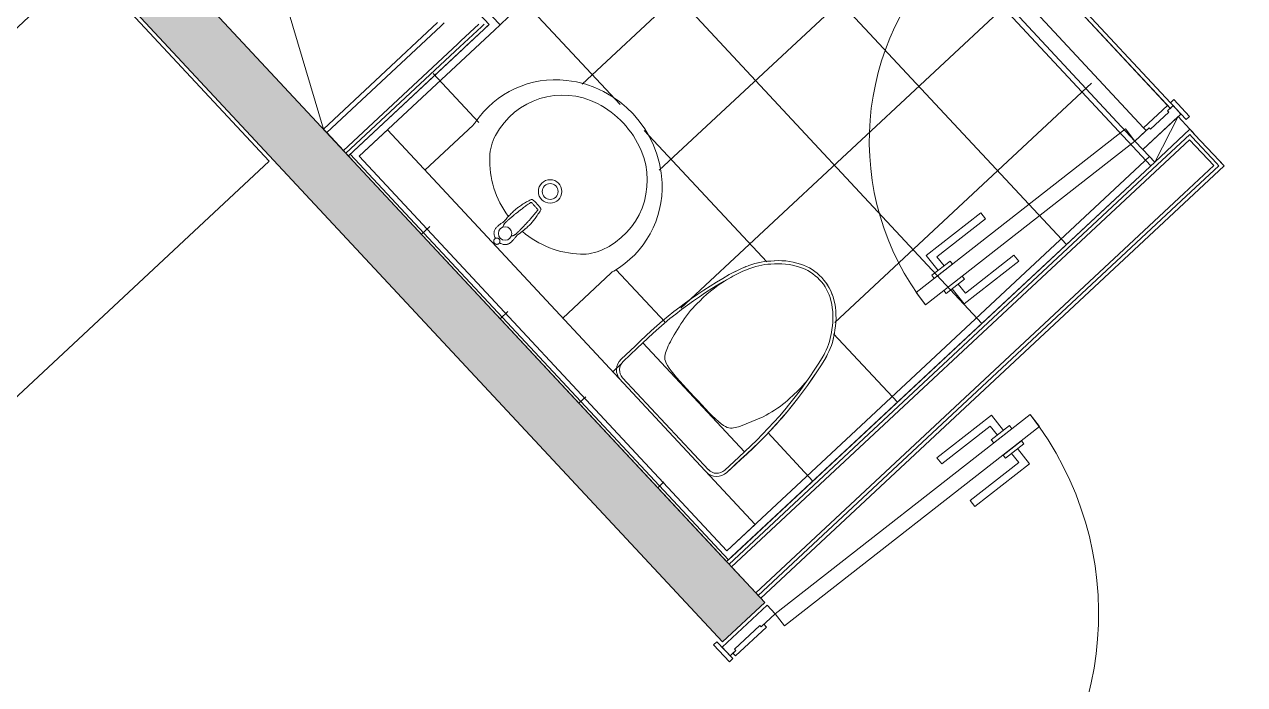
# Model space of a CAD drawing. Header units: millimetres. Extents: x -71377 to 516042, y -145869 to 441446.
# Drawn here: x 267481 to 270650, y 222516 to 224229 of the extents above; entities that cross this region are included whole.
import ezdxf

# ---------------------------------------------------------------- set-up
doc = ezdxf.new("R2010")
doc.units = ezdxf.units.MM
doc.header["$LTSCALE"] = 1000
doc.linetypes.add('_점선_S_', pattern=[1.6, 0.8, -0.8])
for name, color, linetype, lineweight in [('A-door', 4, 'Continuous', 5), ('A-door-hdln', 8, 'Continuous', 5), ('A-ele-8', 8, 'Continuous', 5), ('A-fnsh', 5, 'Continuous', 5), ('A-fnsh-4', 4, 'Continuous', 5), ('A-furn', 6, 'Continuous', 5), ('A-hat', 251, 'Continuous', 5), ('A-insu', 251, 'Continuous', 5), ('A_cwall', 2, 'Continuous', 5), ('A_fnsh', 5, 'Continuous', 5), ('A_fnsh-4', 4, 'Continuous', 5), ('AA_오픈', 8, '_점선_S_', 5), ('AA_위생', 4, 'Continuous', 5), ('패밀리로 가져오기', 8, 'Continuous', 5)]:
    doc.layers.add(name, color=color, linetype=linetype, lineweight=lineweight)

# ---------------------------------------------------------------- blocks, each defined once
blk = doc.blocks.new('세대외여닫이문 - _A_WD_9x23_침실1-V38-지반층 배치도')
at = {"layer": 'A-door'}
for p, q in [((-469.9999999999885, 71.99999999998973), (-409.9999999999912, 71.99999999998985)), ((-469.9999999999883, 59.99999999998975), (-469.9999999999885, 71.99999999998973)), ((-409.9999999999912, 71.99999999998985), (-409.9999999999911, 59.99999999998991)), ((410.0000000000074, 71.99999999999257), (470.0000000000102, 71.99999999999274)), ((410.0000000000076, 59.99999999999259), (410.0000000000074, 71.99999999999257)), ((470.0000000000102, 71.99999999999274), (470.0000000000102, 59.99999999999275)), ((-409.9999999999911, 59.99999999998991), (-469.9999999999883, 59.99999999998975)), ((-450.0000000000083, 59.99999999998995), (-420.0000000000246, 59.99999999998991)), ((-450.0000000000084, -100.00000000001), (-450.0000000000083, 59.99999999998995)), ((-425.0000000000221, 39.99999999996969), (-425.0000000000221, -50.00000000002964)), ((-420.0000000000246, 39.99999999996972), (-425.0000000000221, 39.99999999996969)), ((-425.0000000000214, 39.99999999996901), (-420.0000000000247, 39.99999999996901)), ((-425.0000000000214, -50.00000000002975), (-425.0000000000214, 39.99999999996901)), ((-420.0000000000246, 59.99999999998991), (-420.0000000000246, 39.99999999996972)), ((-420.0000000000247, 39.99999999996901), (-420.0000000000247, 49.99999999996735)), ((-420.0000000000247, 49.99999999996735), (-410.0000000000133, 49.99999999996735)), ((-410.0000000000133, 49.99999999996735), (-410.0000000000133, -60.00000000000961)), ((470.0000000000102, 59.99999999999275), (410.0000000000076, 59.99999999999259)), ((409.9999999999918, 49.99999999996735), (419.9999999999886, 49.99999999996735)), ((409.9999999999918, -60.00000000000968), (409.9999999999918, 49.99999999996735)), ((419.9999999999886, 59.99999999998995), (449.9999999999915, 59.99999999998995)), ((419.9999999999886, 39.99999999996776), (419.9999999999886, 59.99999999998995)), ((419.9999999999886, 49.99999999996735), (419.9999999999886, 39.99999999996736)), ((419.9999999999886, 39.99999999996736), (424.9999999999886, 39.99999999996736)), ((424.9999999999882, 39.99999999996776), (419.9999999999886, 39.99999999996776)), ((424.9999999999886, 39.99999999996736), (424.9999999999886, -50.00000000002975)), ((424.9999999999881, -50.00000000002971), (424.9999999999882, 39.99999999996776)), ((449.9999999999915, 59.99999999998995), (449.9999999999914, -100.0000000000099)), ((-425.0000000000221, -50.00000000002962), (-420.0000000000246, -50.00000000002968)), ((-420.0000000000247, -50.00000000002975), (-425.0000000000214, -50.00000000002975)), ((-420.0000000000246, -50.00000000002968), (-420.0000000000247, -100.00000000001)), ((-420.0000000000247, -60.00000000000968), (-420.0000000000247, -50.00000000002975)), ((-410.0000000000133, -60.00000000000961), (-420.0000000000247, -60.00000000000968)), ((419.9999999999886, -60.00000000000968), (409.9999999999918, -60.00000000000968)), ((419.9999999999886, -50.00000000002971), (419.9999999999886, -60.00000000000968)), ((424.9999999999886, -50.00000000002975), (419.9999999999886, -50.00000000002971)), ((419.9999999999886, -50.00000000002971), (424.9999999999881, -50.00000000002971)), ((419.9999999999886, -100.00000000001), (419.9999999999886, -50.00000000002971)), ((-420.0000000000247, -100.00000000001), (-450.0000000000084, -100.00000000001)), ((380.1522120763182, -96.51377029010361), (306.941388168284, -933.3173166871698)), ((419.9999999999881, -100.00000000001), (346.7891760919538, -936.8035463970763)), ((380.1522120763182, -96.51377029010361), (419.9999999999881, -100.00000000001)), ((449.9999999999914, -100.0000000000099), (419.9999999999886, -100.00000000001)), ((306.941388168284, -933.3173166871698), (346.7891760919538, -936.8035463970763))]:
    blk.add_line(p, q, dxfattribs=at)
at = {"layer": 'A-door-hdln'}
for p, q in [((-425.0000000000221, 39.99999999996969), (-420.0000000000246, 39.99999999996972)), ((-420.0000000000247, 39.99999999996901), (-425.0000000000214, 39.99999999996901)), ((-420.0000000000246, 39.99999999996972), (-420.0000000000246, 59.99999999998991)), ((-420.0000000000247, 49.99999999996735), (-420.0000000000247, 39.99999999996901)), ((-410.0000000000133, 49.99999999996735), (-420.0000000000247, 49.99999999996735)), ((419.9999999999886, 49.99999999996735), (409.9999999999918, 49.99999999996735)), ((419.9999999999886, 59.99999999998995), (419.9999999999886, 39.99999999996776)), ((424.9999999999886, 39.99999999996736), (419.9999999999886, 39.99999999996736)), ((419.9999999999886, 39.99999999996776), (424.9999999999882, 39.99999999996776)), ((-420.0000000000246, -50.00000000002968), (-425.0000000000221, -50.00000000002962)), ((-425.0000000000214, -50.00000000002975), (-420.0000000000247, -50.00000000002975)), ((-420.0000000000247, -100.00000000001), (-420.0000000000246, -50.00000000002968)), ((-420.0000000000247, -50.00000000002975), (-420.0000000000247, -60.00000000000968)), ((-420.0000000000247, -60.00000000000968), (-410.0000000000133, -60.00000000000961)), ((409.9999999999918, -60.00000000000968), (419.9999999999886, -60.00000000000968)), ((419.9999999999886, -50.00000000002971), (424.9999999999886, -50.00000000002975)), ((419.9999999999886, -60.00000000000968), (419.9999999999886, -50.00000000002971)), ((419.9999999999886, -50.00000000002971), (419.9999999999886, -100.00000000001)), ((424.9999999999881, -50.00000000002971), (419.9999999999886, -50.00000000002971)), ((254.1421657025921, -848.3923962749705), (269.8301993971709, -669.0773506184564)), ((269.8301993971709, -669.0773506184564), (289.7540933590058, -670.8204654734096)), ((289.7540933590058, -670.8204654734099), (275.8091745193801, -830.2116171680889)), ((409.2974571300151, -681.2791546031289), (395.3525382903896, -840.6703062978081)), ((429.2213510918499, -683.0222694580821), (409.2974571300151, -681.2791546031289)), ((413.5333173972711, -862.3373151145961), (429.2213510918499, -683.0222694580821)), ((302.2087857522262, -872.6740773741883), (307.4381303170857, -812.9023954886839)), ((307.4381303170857, -812.9023954886839), (317.4000772980032, -813.7739529161605)), ((317.4000772980032, -813.7739529161605), (312.1707327331436, -873.5456348016651)), ((357.2478652216729, -817.2601826260668), (352.0185206568133, -877.0318645115715)), ((367.2098122025903, -818.1317400535434), (357.2478652216729, -817.2601826260668)), ((361.9804676377307, -877.9034219390481), (367.2098122025903, -818.1317400535434)), ((303.9519006071793, -852.7501834123534), (254.1421657025921, -848.3923962749705)), ((275.8091745193801, -830.2116171680889), (305.6950154621325, -832.8262894505186)), ((395.3525382903896, -840.6703062978081), (365.466697347637, -838.0556340153782)), ((312.1707327331436, -873.5456348016651), (302.2087857522262, -872.6740773741883)), ((352.0185206568133, -877.0318645115715), (361.9804676377307, -877.9034219390481)), ((363.723582492684, -857.9795279772131), (413.5333173972711, -862.3373151145961))]:
    blk.add_line(p, q, dxfattribs=at)
blk.add_arc((419.9999999999881, -100.00000000001), 840.0000000000008, 179.9999999999999, 264.9999999999996, dxfattribs=at)
blk = doc.blocks.new('3D_세대_샤워부스문 - _A_샤워부스문_10x18-2140221-지반층 배치도')
at = {"layer": 'A-door'}
for p, q in [((83.34628195640356, 278.0717967697243), (87.34628195640352, 284.9999999999998)), ((551.0000000000006, 8.07179676972455), (83.34628195640356, 278.0717967697243)), ((555.0000000000006, 14.99999999999994), (87.34628195640349, 284.9999999999998)), ((551.0000000000006, 8.07179676972455), (555.0000000000006, 14.99999999999994))]:
    blk.add_line(p, q, dxfattribs=at)
at = {"layer": 'A-door-hdln'}
blk.add_arc((555.0000000000006, 14.99999999999994), 539.9999999999997, 150.0000000000001, 180, dxfattribs=at)
at = {"layer": 'AA_위생'}
for p, q in [((-384.9999999999988, 14.99999999999997), (-414.9999999999989, 14.99999999999997)), ((-414.9999999999989, 14.99999999999997), (-414.9999999999989, -14.99999999999997)), ((-384.9999999999988, -15.00000000000001), (-384.9999999999988, 14.99999999999997)), ((-384.9999999999993, 4.100726368502299), (-14.99999999999997, 4.100726368502327)), ((-384.9995698269572, 14.99999999999997), (-15.00000000000823, 15)), ((15.00000000000002, 15), (-15.00000000000001, 15)), ((-15.00000000000001, 15), (-15.00000000000002, -15)), ((15.00000000000001, -15), (15.00000000000002, 15)), ((585.0000000000005, 15.00000000000001), (555.0000000000005, 14.99999999999997)), ((555.0000000000005, 14.99999999999997), (555.0000000000005, -15.00000000000001)), ((585.0000000000005, -14.99999999999997), (585.0000000000005, 15.00000000000001)), ((-414.9999999999989, -14.99999999999997), (-384.9999999999988, -15.00000000000001)), ((-384.9999999999993, -4.100726368499727), (-14.99999999999997, -4.100726368499701)), ((-384.9995698269572, -14.99999999999997), (-15.00000000000823, -15)), ((-15.00000000000002, -15), (15.00000000000001, -15)), ((555.0000000000005, -15.00000000000001), (585.0000000000005, -14.99999999999997))]:
    blk.add_line(p, q, dxfattribs=at)
blk = doc.blocks.new('3D_젠다이벽 - 3D_젠다이벽-2177723-지반층 배치도')
at = {"layer": 'AA_위생'}
for p, q in [((0, 0), (0, 99.99999999999429)), ((1399.999999999959, 99.99999999999432), (0, 99.99999999999429)), ((1399.999999999959, 99.99999999999432), (1399.999999999959, 0)), ((1399.999999999959, 0), (0, 0))]:
    blk.add_line(p, q, dxfattribs=at)
blk = doc.blocks.new('2D_세대_세면기 - 세면기_dwg-V22-지반층 배치도')
at = {"layer": '패밀리로 가져오기'}
for p, q in [((-262.4999999998624, 4.999999999946886), (-262.4999999998624, 175.9804610013474)), ((262.5000000001396, 175.9804610013474), (262.5000000001396, 4.999999999392441))]:
    blk.add_line(p, q, dxfattribs=at)
for centre, radius in [((0, 205), 30.50000000000001), ((0, 205), 20.5), ((0, 45.00459420960398), 17.50000000000001)]:
    blk.add_circle(centre, radius, dxfattribs=at)
for centre, radius, start, end in [((2.495944606994982e-07, 219.9999999606124), 280.0000000378258, 49.52587106822004, 130.47412893178), ((-16.07368415557789, 264.5285529456301), 197.6591578487138, 109.8483040422827, 198.8473280990258), ((0, 219.9999974798281), 245.0000025201417, 70.15169627258236, 109.8483037274176), ((16.0736841556101, 264.5285529456456), 197.6591578486883, 341.1526719009662, 70.15169595772457), ((-18.49852267160525, 241.6788025506349), 251.5014767076021, 130.4741291046233, 193.0251718229564), ((18.49852459984529, 241.6788030237153), 251.5014754201266, 346.9748279985711, 49.52587107307221), ((-81.97834243755375, 242.0320111001118), 128.0206743911372, 198.8473278204025, 224.9346393354117), ((81.97834243734941, 242.0320111002388), 128.0206743913715, 315.0653606646119, 341.1526721795726), ((-302.5000179732468, 175.9804611134229), 40.00001797324691, 359.9999998395331, 13.02516567066967), ((302.4999994125552, 175.9804610824287), 39.99999941255517, 166.9748281335453, 180.0000001160701), ((1.840874119807268e-10, 323.8235308428656), 243.8235298424097, 224.9346392186401, 263.5671417229705), ((2.699046319776244e-10, 323.8235308430947), 243.8235298422498, 276.4209547410709, 315.0653607812458)]:
    blk.add_arc(centre, radius, start, end, dxfattribs=at)
for points, knots in [([(-18.66339512728156, 154.7081136391498), (-19.77871562733642, 150.3096920724262), (-21.95456873687196, 141.7289126081077), (-24.4984690636737, 129.3295255424418), (-25.68631791069127, 121.3035364751592), (-26.24242153577507, 117.5460873465054)], [0, 0, 0, 0, 13.61216304294093, 26.55565578058631, 37.94936796509212, 37.94936796509212, 37.94936796509212, 37.94936796509212]), ([(-20.15218571573496, 64.0426525445655), (-20.15491095273512, 64.07593222331744), (-20.16089046044111, 64.14895196271507), (-20.16868816726244, 64.26641222948085), (-20.17625971306525, 64.39789812696927), (-20.18314396850427, 64.53836713786173), (-20.18927438862808, 64.68334242317822), (-20.19462436261604, 64.82934970218753), (-20.1992948043315, 64.97541453730446), (-20.20343704164609, 65.12345033434441), (-20.20720070998145, 65.27753381043897), (-20.21068176419088, 65.44223022591062), (-20.21391824198193, 65.62199366506688), (-20.21689877957376, 65.82120044904704), (-20.21956746351422, 66.04414290535514), (-20.22182771458846, 66.29505357375105), (-20.2235456271675, 66.57819236461368), (-20.22455193082838, 66.89805910915528), (-20.22464001593385, 67.25968718786267), (-20.22356240361581, 67.66754609178938), (-20.22106433231547, 68.12157705288215), (-20.21695415181769, 68.61746910541271), (-20.2111613246586, 69.14630117167972), (-20.20362587863044, 69.70581607566531), (-20.19420656758152, 70.29992598294164), (-20.18257248413524, 70.94012187230021), (-20.16828918688059, 71.63804412092281), (-20.15081658391017, 72.40555404476497), (-20.12951893932619, 73.25416838068955), (-20.10387222992897, 74.18753558482669), (-20.07341138232021, 75.20657461950773), (-20.03769993291074, 76.31135399098662), (-19.99604222942614, 77.50885779841744), (-19.94769297370938, 78.80525567691566), (-19.89196318793519, 80.2035104981164), (-19.82803909352314, 81.70860728202956), (-19.75481559701601, 83.33024505762187), (-19.67075001319395, 85.08413981052882), (-19.57403501662373, 86.98690555507964), (-19.46255895096233, 89.05607082075858), (-19.3338674579227, 91.3099554747287), (-19.18511412870158, 93.76750044440476), (-19.0129618098371, 96.44888562279209), (-18.81344709357933, 99.37624525480524), (-18.5819297155518, 102.5727433472759), (-18.31292945141738, 106.0625590670044), (-18.00005184368097, 109.870223121234), (-17.6353142693327, 114.02644207294), (-17.20880532956819, 118.5668839669763), (-16.70744428660854, 123.538581724179), (-16.11794547346295, 128.9698292966231), (-15.42085883464773, 134.9025202477771), (-14.5970610842372, 141.4110860125673), (-13.95457170495643, 145.9443808638903), (-13.6164736477658, 148.3299427600577)], [0, 0, 0, 0, 0.1001720540869371, 0.2197899005840505, 0.3531439190531336, 0.4952805234713711, 0.641697734844473, 0.7884560407077352, 0.9335943088278539, 1.080114896074723, 1.232736223793042, 1.395981734128744, 1.574313657793331, 1.772113091810602, 1.993668074296583, 2.243187958622901, 2.524874547242018, 2.84309886709774, 3.202791586896475, 3.609757304104825, 4.066678162072397, 4.564903248805408, 5.097482706424179, 5.653267748431918, 6.243598531368734, 6.88003479597527, 7.574170838915046, 8.337801876331033, 9.18315909890415, 10.12081313564495, 11.13895764527006, 12.24163870602211, 13.43687903510529, 14.73363845728038, 16.13353202703779, 17.6349693019609, 19.2529941907736, 21.00339633990759, 22.90268708772213, 24.96865217348693, 27.219884179552, 29.6753416963405, 32.35476527350192, 35.28058236850758, 38.4777694668486, 41.96934790877524, 45.78104511464829, 49.93920722504328, 54.48585521868761, 59.46223837583078, 64.9298246980295, 70.87508426674512, 77.38258806108023, 84.61069947673221, 84.61069947673221, 84.61069947673221, 84.61069947673221]), ([(-18.52520993258803, 155.1187323797494), (-18.56672999232607, 155.0164279967036), (-18.60895032355949, 154.9123981623034), (-18.63781201837907, 154.8041917278767), (-18.63829072192312, 154.8023970029317)], [0, 0, 0, 0, 0.3303862562028353, 0.3359585043922059, 0.3359585043922059, 0.3359585043922059, 0.3359585043922059]), ([(-17.53609118796887, 156.1258553527296), (-17.54609976776658, 156.1208730173986), (-17.67013209503677, 156.0591289279448), (-17.90666894026188, 155.9119732089731), (-18.21340102334812, 155.6286113674479), (-18.41399537885139, 155.3486752945988), (-18.50219531888962, 155.1663165059284), (-18.52520993258803, 155.1187323797494)], [0, 0, 0, 0, 0.03354220546589337, 0.4156751397089476, 0.8304658768067489, 1.27947436529188, 1.438003247327623, 1.438003247327623, 1.438003247327623, 1.438003247327623]), ([(-14.4225535346195, 157.2769240317866), (-14.7436907714762, 157.1848245151633), (-15.47486314234822, 156.9751302966268), (-16.18552337326766, 156.7036184886137), (-16.58405547682194, 156.55135701783)], [0, 0, 0, 0, 1.001811517679026, 2.280946643615511, 2.280946643615511, 2.280946643615511, 2.280946643615511]), ([(-13.90765898581594, 157.3803170509636), (-13.94973927314477, 157.3741924091449), (-14.03235552464103, 157.3621678964587), (-14.11442985054571, 157.3468783350152), (-14.15469991695137, 157.3393764561042)], [0, 0, 0, 0, 0.1275567484283376, 0.2504322350713358, 0.2504322350713358, 0.2504322350713358, 0.2504322350713358]), ([(-0.02517509181054462, 158.2108448278159), (-1.486621896486856, 158.1941187838434), (-4.570917925774562, 158.1588194689144), (-9.155231427231318, 157.8903073100552), (-12.26594946767887, 157.5583002613207), (-13.7628669636324, 157.3985342029482)], [0, 0, 0, 0, 4.384323039201377, 9.252851419329057, 13.76876593963573, 13.76876593963573, 13.76876593963573, 13.76876593963573]), ([(-13.61647710669785, 148.3299432857893), (-13.57979497861659, 148.4719906478858), (-13.5058949466725, 148.7581601027561), (-13.26795671126336, 149.1395523250323), (-12.95324813570341, 149.4589270522156), (-12.57572610764776, 149.693344555901), (-12.16657852061635, 149.8428898570539), (-11.8837390766049, 149.8688420994766), (-11.74491391517222, 149.8815801539458)], [0, 0, 0, 0, 0.4379789736104339, 0.8823550277382225, 1.329335817469175, 1.772885186526826, 2.205279407701104, 2.622093604753103, 2.622093604753103, 2.622093604753103, 2.622093604753103]), ([(-11.74491683021188, 149.8816407471895), (-9.136816645720012, 149.84972191234), (-3.932033525483505, 149.786023970892), (3.881669216301415, 149.7860239797083), (9.08646048372443, 149.8497218855623), (11.69456881470979, 149.8816407523118)], [0, 0, 0, 0, 7.824842798772822, 15.61543147756494, 23.4402987154236, 23.4402987154236, 23.4402987154236, 23.4402987154236]), ([(14.37217936664819, 157.2769321762025), (12.6448096359552, 157.4860652155711), (9.305980163350275, 157.8902980460601), (4.497505892909907, 158.1571205355797), (1.424771769616018, 158.1936211728256), (-0.02517508808524482, 158.2108449162915)], [0, 0, 0, 0, 5.2188082702025, 10.08742399198804, 14.43749144496374, 14.43749144496374, 14.43749144496374, 14.43749144496374]), ([(11.69456588756292, 149.8815801311284), (11.833392283568, 149.8688420519687), (12.11623264100082, 149.8428899062224), (12.52538056165911, 149.6933431950312), (12.90290183671714, 149.4589258208323), (13.21760993927274, 149.1395511959642), (13.45554736512175, 148.7581593299641), (13.52944729729376, 148.4719903725987), (13.56612934917212, 148.3299433607608)], [0, 0, 0, 0, 0.4168178152217764, 0.8492109802907826, 1.292760107286041, 1.739740264330936, 2.184115899464466, 2.622093827622782, 2.622093827622782, 2.622093827622782, 2.622093827622782]), ([(13.56612590420991, 148.3299428354949), (13.90525080922516, 145.9369566496018), (14.54853979173648, 141.3976803360038), (15.3719863083488, 134.8901305269381), (16.06691203432446, 128.9752574494019), (16.65376945667779, 123.5696591372634), (17.15274664052287, 118.6248661256758), (17.57743241778935, 114.1087824549862), (17.94093372010273, 109.9729267834016), (18.25309023915278, 106.1812909453966), (18.5217802458513, 102.703434596123), (18.75329031828779, 99.51539096445977), (18.95301808474951, 96.5935006174061), (19.12553573509633, 93.91513379315985), (19.27475807945192, 91.45856206761773), (19.40398530209684, 89.20395799191162), (19.51603298934481, 87.13275070736861), (19.61333096569709, 85.22697576659743), (19.69797246342561, 83.4694296841256), (19.77175113354514, 81.84380176705527), (19.83620196693498, 80.33461358849993), (19.89245072979008, 78.93172010998566), (19.94130342148664, 77.63026935376533), (19.98345173483911, 76.4271512566749), (20.01962097074615, 75.3167861763834), (20.05053062444376, 74.2914570307861), (20.07661705962773, 73.35090446802502), (20.0983340398035, 72.49435662666406), (20.11618314783102, 71.71898938777645), (20.13079249361626, 71.01385348919382), (20.14270675110031, 70.3672134927748), (20.1523656288652, 69.76757338528934), (20.16010871532465, 69.2034417903692), (20.16609403988449, 68.6700406136761), (20.17038225240383, 68.16929872789157), (20.1730388226425, 67.7096932809136), (20.17424562663019, 67.29623106910914), (20.17425497706291, 66.92906911940105), (20.17331618034897, 66.60403448090216), (20.17163859271849, 66.31606803833779), (20.16939399683262, 66.06065481417538), (20.16671919483267, 65.83355556311835), (20.16371421130332, 65.63057342226793), (20.16043889814988, 65.44745702368955), (20.15690888934073, 65.2798711772607), (20.1530905634679, 65.1234007642234), (20.14889241914601, 64.97351588241074), (20.14417021868955, 64.82619735839302), (20.13877853171481, 64.67956293061066), (20.13262291045612, 64.5345698414747), (20.12573532295113, 64.39459849232156), (20.11818840299444, 64.26400205041274), (20.11044459733663, 64.14768555110244), (20.10452930013523, 64.07549698395547), (20.10183780360966, 64.04265074292198)], [0, 0, 0, 0, 7.250595298783594, 13.75371729819204, 19.67771887450641, 25.11710238365869, 30.06559567070057, 34.58731392073021, 38.72503130834335, 42.52092389384783, 46.00065217316111, 49.18965109432794, 52.11020825257136, 54.78675385817464, 57.24138331557799, 59.49349218668501, 61.56165502710424, 63.46408075852806, 65.21825504679285, 66.84039709183583, 68.34597856668395, 69.74994108642355, 71.05245441835473, 72.25307638320574, 73.36150585987863, 74.3853131644131, 75.33045822192098, 76.18424588091385, 76.9557801056785, 77.65717412200371, 78.30010570545925, 78.89602764234603, 79.45632616659846, 79.99265824498066, 80.49633012307517, 80.95860503806081, 81.3714957622819, 81.73672032372026, 82.0600893430704, 82.34660235638374, 82.60063305978211, 82.82635747495026, 83.02794634084736, 83.20964526764739, 83.37579365216433, 83.53081452434905, 83.6791953320711, 83.82562356874926, 83.97299575126358, 84.1193938457296, 84.26099221862044, 84.3934128971583, 84.51183410341191, 84.61070196071306, 84.61070196071306, 84.61070196071306, 84.61070196071306]), ([(16.51458534412086, 156.5591086084023), (16.11528537065799, 156.7111102117532), (15.41072259918762, 156.9793162674562), (14.68612330171875, 157.1869650890328), (14.37217936664819, 157.2769321762025)], [0, 0, 0, 0, 1.281016652177263, 2.260347364740437, 2.260347364740437, 2.260347364740437, 2.260347364740437]), ([(18.46966847591103, 155.1300688590854), (18.44601392267788, 155.1781783781809), (18.35543814283571, 155.3623948022645), (18.14988796383533, 155.643953914608), (17.83732328707559, 155.9265925117226), (17.60470604390322, 156.0671780812094), (17.48771063996112, 156.1248861023649), (17.48528971709311, 156.1260802233592)], [0, 0, 0, 0, 0.1607841969260002, 0.6156596524708213, 1.034617578293397, 1.417887117432081, 1.425985482645868, 1.425985482645868, 1.425985482645868, 1.425985482645868]), ([(18.58795161079615, 154.8023567055352), (18.58680977619781, 154.8066219657724), (18.55677102176909, 154.9188300780736), (18.51237597550826, 155.0264957652555), (18.46966847591103, 155.1300688590854)], [0, 0, 0, 0, 0.01324540298437584, 0.3484527515072752, 0.3484527515072752, 0.3484527515072752, 0.3484527515072752]), ([(26.19207370653749, 117.5461008450948), (25.63596953162948, 121.3035489785973), (24.44811953215437, 129.3295357717145), (21.90421985936722, 141.7289185368665), (19.72836730730777, 150.309694622039), (18.61304721422495, 154.7081139786169)], [0, 0, 0, 0, 11.39370948505838, 24.337198705774, 37.94935501487501, 37.94935501487501, 37.94935501487501, 37.94935501487501]), ([(-26.24830513168126, 117.5008874624036), (-26.45374468827241, 115.8347502433484), (-26.8745182561873, 112.4222306977923), (-27.22905171326515, 107.1917609514862), (-27.35342445650914, 101.8066710438496), (-27.29203784817049, 98.18136869108477), (-27.26116012968124, 96.35782657796518)], [0, 0, 0, 0, 5.035533691835856, 10.3135905909603, 15.71924750181088, 21.19025458095107, 21.19025458095107, 21.19025458095107, 21.19025458095107]), ([(-27.25758184306324, 96.21106506837532), (-27.10547505412251, 92.44917277107015), (-26.78150605317205, 84.43679868942127), (-25.79368079081177, 73.92315392754972), (-24.93250547070056, 67.18849983764812), (-24.59726937394589, 64.6746707172133)], [0, 0, 0, 0, 11.29356546312668, 24.05392394524432, 31.66208298338573, 31.66208298338573, 31.66208298338573, 31.66208298338573]), ([(27.16325130034238, 95.76060712523758), (27.1512692756951, 95.34365369006993), (27.12002086173744, 94.25626369845122), (27.05147686973214, 92.43931250693278), (26.95107847638428, 90.24053573049603), (26.81967611890287, 87.83552456507459), (26.65196519810706, 85.203980026301), (26.44234564434737, 82.33611173601821), (26.18545371387155, 79.24803662020716), (25.88004866428674, 75.9976567244157), (25.53243846725672, 72.68160801846534), (25.15675910376013, 69.41754001565278), (24.82501254882663, 66.74588378053159), (24.62042737938464, 65.17511314572766), (24.55086101219058, 64.64850449748337)], [0, 0, 0, 0, 1.251373430518978, 3.263508176995688, 5.454636155252897, 7.854512164263438, 10.48919839306453, 13.36517821520795, 16.4809350601416, 19.78525525999355, 23.15907319039706, 26.48340216747282, 29.64195253619248, 31.23550088830857, 31.23550088830857, 31.23550088830857, 31.23550088830857]), ([(27.21082747820764, 96.35855871392414), (27.24169908968983, 98.18204699037932), (27.3030737369529, 101.8072529444126), (27.17868335075093, 107.1921882075149), (26.82414347077729, 112.4224709303733), (26.40338568155365, 115.8348480618877), (26.1979557396844, 117.5009002508596)], [0, 0, 0, 0, 5.470845276431567, 10.87637421407984, 16.15425812718629, 21.18953525823816, 21.18953525823816, 21.18953525823816, 21.18953525823816]), ([(-24.59726937394589, 64.67467071767896), (-24.64863778837026, 64.35657802922651), (-25.08140780031681, 61.66842298675328), (-25.87161636911333, 56.60752582736313), (-26.88074982631952, 49.46814370388165), (-27.03962673153729, 44.66617768071593), (-27.11906358134002, 42.26524311443791)], [6.235517126057759, 6.235517126057759, 6.235517126057759, 6.235517126057759, 7.202228918014763, 14.40458168177283, 21.60638970389726, 28.80790710485295, 28.80790710485295, 28.80790710485295, 28.80790710485295]), ([(-15.76791192870587, 52.59557263366879), (-16.07658522482961, 52.99721682304517), (-16.84062771126628, 54.07071301853284), (-17.90654579177498, 55.91111601237208), (-18.8730755019933, 58.11638538865373), (-19.55639664083719, 60.30851577641442), (-19.97132628038526, 62.287726436276), (-20.09762863442302, 63.51327505661175), (-20.15218512341379, 64.04265259718522)], [48.97218987387756, 48.97218987387756, 48.97218987387756, 48.97218987387756, 50.49094369863587, 52.92000528156993, 55.33923610306615, 57.69850475135005, 59.79719569108556, 61.39306756838665, 61.39306756838665, 61.39306756838665, 61.39306756838665]), ([(20.10183733142912, 64.04265079414472), (20.04654116835446, 63.50729754008353), (19.91922279447318, 62.27465674420819), (19.50124288816005, 60.29011065000669), (18.81670828815549, 58.1008659573272), (17.8510017041117, 55.90138209005818), (16.79583190847188, 54.08108947752044), (16.04492090642452, 53.02358851954341), (15.74845381453633, 52.63585900841281)], [0, 0, 0, 0, 1.613907556246283, 3.715991786321755, 6.071264504584565, 8.483995814037815, 10.90677510087697, 12.3701571282362, 12.3701571282362, 12.3701571282362, 12.3701571282362]), ([(27.0643192762509, 43.57641723658888), (26.95521431323141, 45.73331179516391), (26.72804841026663, 50.22415153402836), (25.76407797820865, 56.99220257019626), (25.00163307134062, 61.85190680064262), (24.59048639982939, 64.40317678498104), (24.55086101219058, 64.64850449794903)], [0, 0, 0, 0, 6.475775903416724, 13.48312167037115, 20.49068105983028, 21.23624834540496, 21.23624834540496, 21.23624834540496, 21.23624834540496]), ([(-27.11906358134002, 42.26524311443791), (-27.08291150815785, 41.09574694465847), (-27.01063325628638, 38.75759230973199), (-26.46454052068293, 35.2835256610997), (-25.44681368861347, 31.91613416187465), (-23.87332671601326, 28.76493381382897), (-21.7710216268897, 25.93989351810887), (-19.23050000425428, 23.50548524642363), (-16.36978975310922, 21.46081658219919), (-13.27213081903756, 19.796849347651), (-10.44271170534194, 18.67300633294508), (-8.65042622294277, 18.1347710667178), (-7.973740576766431, 17.9559797574766)], [0, 0, 0, 0, 3.507827759584964, 7.013142878257928, 10.51657373788062, 14.02100300943547, 17.5241894514888, 21.02764433703654, 24.53429961598898, 28.04159929889682, 31.55082841780945, 33.64950634610198, 33.64950634610198, 33.64950634610198, 33.64950634610198]), ([(7.922890543937682, 17.95775834517553), (9.980180519632999, 18.49883724702523), (13.09397461358458, 19.65545062348247), (16.97202102001756, 21.88052786560729), (19.77229710295796, 24.00959534570574), (22.226906305179, 26.53132745297626), (24.21859838534147, 29.43564393697307), (25.66838902514428, 32.64670616202056), (26.57265180442482, 36.04855406936258), (27.01377596519887, 39.5360933537595), (27.08421047125011, 42.05324397981167), (27.06663224566728, 43.39930101949722), (27.0643192762509, 43.57641723658888)], [49.71501608164155, 49.71501608164155, 49.71501608164155, 49.71501608164155, 56.08509786023692, 59.59476089758783, 63.10097115996153, 66.60386586683725, 70.10707290311464, 73.61070634273544, 77.12048034929855, 80.62685539704835, 84.13404841895026, 84.66545321586013, 84.66545321586013, 84.66545321586013, 84.66545321586013]), ([(-3.624766080640255, 23.09040522854775), (-3.856230033410118, 22.97186127393207), (-4.420306578890593, 22.68297022369713), (-5.246354244326755, 22.10124827239152), (-6.072705832100113, 21.34388525936196), (-6.785478813178284, 20.48061363019868), (-7.372607659384819, 19.53027890738437), (-7.82278735038402, 18.50983717561799), (-8.127686071922883, 17.4385071164569), (-8.281573202475673, 16.33621692248106), (-8.28157348633828, 15.22354786813983), (-8.12768521977067, 14.12125993144914), (-7.822790479580651, 13.0499208313012), (-7.372595970576972, 12.02951307223223), (-6.785522550357148, 11.07905118898565), (-6.072542110518921, 10.21625554316188), (-5.246967163234197, 9.457110637682483), (-4.324197832269043, 8.815992410472056), (-3.321431782777391, 8.303826516011242), (-2.257342872377835, 7.933797634214355), (-1.15173451140434, 7.69901823935667), (-0.400763456382273, 7.669821191119408), (-0.02517386898398359, 7.655218621250242)], [0, 0, 0, 0, 0.7796406466278738, 1.899980525707507, 3.018043370821694, 4.133781178381355, 5.247318618472069, 6.358944744324464, 7.469092177519721, 8.578305108233579, 9.6871984617256, 10.79641139243946, 11.90655882563472, 13.01818495148711, 14.13172239157783, 15.24746019913749, 16.36552304425167, 17.48586292306551, 18.60826374358432, 19.73235813063498, 20.85765499889333, 21.98357575658331, 21.98357575658331, 21.98357575658331, 21.98357575658331]), ([(-0.02517386898398307, 23.90454654581845), (-0.4008018601654606, 23.89001240185362), (-1.151849701432209, 23.86095216751084), (-2.256882614917349, 23.62514746685424), (-3.076778967744458, 23.34360941848981), (-3.520868999641459, 23.1384121535512), (-3.624766080640255, 23.09040522854775)], [0, 0, 0, 0, 1.125920757721276, 2.25121762588627, 3.375312013090756, 3.718617555693308, 3.718617555693308, 3.718617555693308, 3.718617555693308]), ([(-0.02517386898398307, 23.91488436050713), (0.2015030950933138, 23.90941157541376), (0.6599562203948174, 23.89834289254001), (1.35550136613746, 23.80746755251765), (2.072477421518008, 23.65336699536951), (2.822466138549301, 23.42405520823098), (3.317065326519101, 23.20459853743648), (3.574420001357793, 23.09040870144963)], [0, 0, 0, 0, 0.67985731175145, 1.37500831017503, 2.100364706459809, 2.87840248218386, 3.722391058109439, 3.722391058109439, 3.722391058109439, 3.722391058109439]), ([(3.574418342672291, 23.09040522854775), (3.805882295760701, 22.97186127395668), (4.369958841667384, 22.68297022396104), (5.196006507318115, 22.10124827271654), (6.022358094003595, 21.34388525868443), (6.735131076419952, 20.48061363085243), (7.322259921180454, 19.53027890703206), (7.772439612496808, 18.50983717567222), (8.077338333933696, 17.43850711644214), (8.231225464511942, 16.33621692248599), (8.231225748374563, 15.2235478681349), (8.07733748178145, 14.12125993146396), (7.772442741693554, 13.04992083124675), (7.322248232372195, 12.02951307258533), (6.73517481360035, 11.07905118832896), (6.022194372416566, 10.21625554385061), (5.196619426246752, 9.457110637316955), (4.273850095169284, 8.815992410531642), (3.271084045755139, 8.30382651600832), (2.206995135058949, 7.933797634066088), (1.101386773727202, 7.699018239443832), (0.3504157184097919, 7.669821191144521), (-0.02517386898398359, 7.655218621250242)], [0, 0, 0, 0, 0.7796406474485027, 1.899980526528136, 3.018043370956847, 4.133781179109661, 5.247318618711059, 6.358944744563454, 7.469092177758712, 8.57830510847257, 9.687198461964591, 10.79641139267845, 11.90655882587371, 13.0181849517261, 14.1317223913275, 15.24746019948032, 16.36552304390903, 17.48586292272287, 18.60826374324168, 19.73235813029233, 20.8576549994631, 21.98357575715308, 21.98357575715308, 21.98357575715308, 21.98357575715308])]:
    blk.add_open_spline(points, degree=3, knots=knots, dxfattribs=at)
for points in [[(-18.63830265589059, 154.8024044251069), (-18.6466668130209, 154.7709741631212), (-18.65503097015121, 154.7395439011355), (-18.66339512728156, 154.7081136391498)], [(-17.00496461428701, 156.3732184539549), (-17.18187317593644, 156.2908306615427), (-17.35878173758587, 156.2084428691306), (-17.53569029923529, 156.1260550767183)], [(-16.58405547682194, 156.55135701783), (-16.71476175915451, 156.496197850133), (-16.84546804148705, 156.441038682436), (-16.97617432381958, 156.3858795147389)], [(-14.27067741844803, 157.3150189178996), (-14.30728695696841, 157.3060899207679), (-14.3438964954888, 157.2971609236362), (-14.38050603400917, 157.2882319265045)], [(-14.15469991695137, 157.3393764561042), (-14.19335908411691, 157.3312572767027), (-14.23201825128248, 157.3231380973011), (-14.27067741844803, 157.3150189178996)], [(-13.80384231079371, 157.3937078379095), (-13.83844786913445, 157.3892442422609), (-13.87305342747519, 157.3847806466123), (-13.90765898581594, 157.3803170509636)], [(16.88894655741749, 156.4019928020425), (16.76415948631863, 156.4543647374958), (16.63937241521973, 156.506736672949), (16.51458534412086, 156.5591086084023)], [(17.29430242348464, 156.218145170249), (17.16535945485035, 156.2767344925863), (17.03641648621607, 156.3353238149235), (16.90747351758182, 156.3939131372608)], [(17.48533335141838, 156.1260595628992), (17.42165637544047, 156.1567547653491), (17.35797939946253, 156.1874499677991), (17.29430242348464, 156.218145170249)], [(18.61304721422495, 154.7081139786169), (18.60468336722502, 154.7395430694645), (18.59631952022512, 154.7709721603121), (18.58795567322522, 154.8024012511596)], [(-27.26116012968124, 96.35782657796518), (-27.25995917245746, 96.30892492908364), (-27.25875821523369, 96.2600232802021), (-27.25755725800991, 96.21112163132057)], [(27.17492814175785, 96.21268329769376), (27.17103586128602, 96.06199124020834), (27.1671435808142, 95.91129918272293), (27.16325130034238, 95.76060712523758)], [(27.17849717568605, 96.3592270151712), (27.17730749771, 96.31037910934539), (27.17611781973391, 96.26153120351954), (27.17492814175785, 96.21268329769376)], [(27.20426637772471, 96.21194476028906), (27.19567664371182, 96.26103884524974), (27.18708690969895, 96.31013293021047), (27.17849717568605, 96.3592270151712)], [(27.20722617674619, 96.21186082763599), (27.20842661056669, 96.26076012306537), (27.20962704438716, 96.30965941849476), (27.21082747820764, 96.35855871392414)]]:
    blk.add_open_spline(points, degree=3, dxfattribs=at)
blk = doc.blocks.new('2D_세대_세면기 - 2D_세대_세면기-V31-지반층 배치도')
at = {"layer": 'AA_위생'}
for p, q in [((-262.4999999999998, 175.9804611134229), (-262.4999999999999, 5.000000000000031)), ((262.4999999999999, 4.999999999547985), (262.5, 175.9804610824286))]:
    blk.add_line(p, q, dxfattribs=at)
for centre, radius, start, end in [((2.495944606994982e-07, 219.9999999606124), 280.0000000378257, 49.52587102539944, 130.4741274064244), ((-18.49852267160525, 241.6788025506349), 251.5014767076022, 130.4741274064242, 193.025170978735), ((18.49852459984529, 241.6788030237153), 251.5014754201265, 346.9748280170916, 49.52587102539952), ((-302.5000179732468, 175.9804611134229), 40.00001797324691, 7.735105509695294e-13, 13.0251709787369), ((302.4999994125552, 175.9804610824287), 39.99999941255505, 166.9748280170935, 180.0000000000008)]:
    blk.add_arc(centre, radius, start, end, dxfattribs=at)
blk.add_blockref('2D_세대_세면기 - 세면기_dwg-V22-지반층 배치도', (0, 0))
blk = doc.blocks.new('3D_주방_아일랜드식탁 - _A_주방_아일랜드_11X7-1959760-지반층 배치도')
at = {"layer": 'A-furn'}
for p, q in [((-348.8351833566197, 163.4132399146711), (751.16481664338, 163.4130656329214)), ((-348.8351833566197, -536.5868153540558), (-348.8351833566197, 163.4132399146711)), ((751.16481664338, 163.4130656329214), (751.16481664338, -536.5868153540557)), ((751.16481664338, -536.5868153540557), (-348.8351833566197, -536.5868153540558))]:
    blk.add_line(p, q, dxfattribs=at)
blk = doc.blocks.new('세대외여닫이문 - _A_ABS_7_5X21_욕실2-V43-지반층 배치도')
at = {"layer": 'A-door'}
for p, q in [((-395.0000000000334, 74.4999999999901), (-335.0000000000362, 74.49999999999031)), ((-395.0000000000333, 62.49999999999012), (-395.0000000000334, 74.4999999999901)), ((-335.0000000000362, 74.49999999999031), (-335.0000000000361, 62.49999999999029)), ((334.9999999999766, 74.49999999999244), (394.9999999999793, 74.49999999999264)), ((334.9999999999767, 62.49999999999248), (334.9999999999766, 74.49999999999244)), ((394.9999999999793, 74.49999999999264), (394.9999999999793, 62.49999999999266)), ((-335.0000000000361, 62.49999999999029), (-395.0000000000333, 62.49999999999012)), ((-375.0000000000083, 62.49999999999005), (-345.0000000000246, 62.49999999999007)), ((-375.0000000000083, -72.50000000000986), (-375.0000000000083, 62.49999999999005)), ((-350.0000000000221, 42.49999999996983), (-350.0000000000221, -22.50000000002964)), ((-345.0000000000246, 42.49999999996983), (-350.0000000000221, 42.49999999996983)), ((-350.0000000000214, 42.49999999996912), (-345.0000000000247, 42.49999999996912)), ((-350.0000000000214, -22.50000000002967), (-350.0000000000214, 42.49999999996912)), ((-345.0000000000246, 62.49999999999007), (-345.0000000000246, 42.49999999996983)), ((-345.0000000000247, 42.49999999996912), (-345.0000000000247, 52.49999999996742)), ((-345.0000000000247, 52.49999999996742), (-335.0000000000133, 52.49999999996744)), ((-335.0000000000133, 52.49999999996744), (-335.0000000000133, -32.50000000000955)), ((394.9999999999793, 62.49999999999266), (334.9999999999767, 62.49999999999248)), ((334.9999999999918, 52.49999999996742), (344.9999999999886, 52.49999999996742)), ((334.9999999999918, -32.50000000000955), (334.9999999999918, 52.49999999996742)), ((344.9999999999886, 62.49999999999005), (374.9999999999916, 62.49999999999005)), ((344.9999999999886, 42.49999999996782), (344.9999999999886, 62.49999999999005)), ((344.9999999999886, 52.49999999996742), (344.9999999999886, 42.49999999996744)), ((344.9999999999886, 42.49999999996744), (349.9999999999886, 42.49999999996743)), ((349.9999999999882, 42.4999999999678), (344.9999999999886, 42.49999999996782)), ((349.9999999999886, 42.49999999996743), (349.9999999999886, -22.50000000002967)), ((349.9999999999882, -22.5000000000297), (349.9999999999882, 42.4999999999678)), ((374.9999999999916, 62.49999999999005), (374.9999999999916, -72.50000000000988)), ((374.9999999999916, 52.49999999994211), (419.9999999999917, 52.49999999994211)), ((374.9999999999916, -72.50000000000988), (374.9999999999916, 52.49999999994211)), ((-350.0000000000221, -22.50000000002964), (-345.0000000000246, -22.50000000002957)), ((-345.0000000000247, -22.50000000002964), (-350.0000000000214, -22.50000000002967)), ((-345.0000000000246, -22.50000000002957), (-345.0000000000247, -72.50000000000985)), ((-345.0000000000247, -32.50000000000956), (-345.0000000000247, -22.50000000002964)), ((344.9999999999887, -22.50000000002964), (344.9999999999886, -32.50000000000953)), ((349.9999999999886, -22.50000000002967), (344.9999999999887, -22.50000000002964)), ((344.9999999999887, -22.50000000002964), (349.9999999999882, -22.5000000000297)), ((344.9999999999886, -72.50000000000986), (344.9999999999887, -22.50000000002964)), ((-335.0000000000133, -32.50000000000955), (-345.0000000000247, -32.50000000000956)), ((344.9999999999886, -32.50000000000953), (334.9999999999918, -32.50000000000955)), ((-345.0000000000247, -72.50000000000985), (-375.0000000000083, -72.50000000000986)), ((305.1522120763183, -69.01377029010321), (245.0147495804331, -756.3881119734076)), ((344.9999999999881, -72.50000000000956), (284.8625375041028, -759.874341683314)), ((305.1522120763183, -69.01377029010321), (344.9999999999881, -72.50000000000956)), ((374.9999999999916, -72.50000000000988), (344.9999999999886, -72.50000000000986)), ((419.9999999999917, -72.50000000000988), (374.9999999999916, -72.50000000000988)), ((245.0147495804331, -756.3881119734076), (284.8625375041028, -759.874341683314))]:
    blk.add_line(p, q, dxfattribs=at)
at = {"layer": 'A-door-hdln'}
for p, q in [((-350.0000000000221, 42.49999999996983), (-345.0000000000246, 42.49999999996983)), ((-345.0000000000247, 42.49999999996912), (-350.0000000000214, 42.49999999996912)), ((-345.0000000000246, 42.49999999996983), (-345.0000000000246, 62.49999999999007)), ((-345.0000000000247, 52.49999999996742), (-345.0000000000247, 42.49999999996912)), ((-335.0000000000133, 52.49999999996744), (-345.0000000000247, 52.49999999996742)), ((-335.0000000000361, 62.49999999999278), (334.9999999999767, 62.49999999999276)), ((-335.0000000000136, 52.49999999996746), (334.9999999999917, 52.49999999996742)), ((344.9999999999886, 52.49999999996742), (334.9999999999918, 52.49999999996742)), ((344.9999999999886, 62.49999999999007), (344.9999999999886, 42.49999999996782)), ((349.9999999999886, 42.49999999996743), (344.9999999999886, 42.49999999996744)), ((344.9999999999886, 42.49999999996782), (349.9999999999882, 42.4999999999678)), ((419.9999999999917, -72.50000000000988), (374.9999999999916, 52.49999999994215)), ((-345.0000000000246, -22.50000000002957), (-350.0000000000221, -22.50000000002964)), ((-350.0000000000214, -22.50000000002967), (-345.0000000000247, -22.50000000002964)), ((-345.0000000000246, -32.50000000000953), (-345.0000000000246, -22.50000000002957)), ((-345.0000000000247, -22.50000000002964), (-345.0000000000247, -32.50000000000956)), ((344.9999999999887, -22.50000000002964), (349.9999999999886, -22.50000000002967)), ((344.9999999999886, -32.50000000000953), (344.9999999999887, -22.50000000002964)), ((344.9999999999887, -22.50000000002964), (344.9999999999886, -32.50000000000953)), ((349.9999999999882, -22.5000000000297), (344.9999999999887, -22.50000000002964)), ((-345.0000000000247, -72.50000000000988), (-345.0000000000247, -32.50000000000956)), ((-345.0000000000247, -32.50000000000956), (-335.0000000000133, -32.50000000000955)), ((-335.0000000000139, -32.49999999999351), (334.9999999999916, -32.49999999999349)), ((334.9999999999918, -32.50000000000955), (344.9999999999886, -32.50000000000953)), ((344.9999999999886, -32.50000000000953), (344.9999999999886, -72.50000000000986)), ((-345.0000000000246, -72.50000000000607), (344.9999999999886, -72.50000000000608)), ((192.2155271147412, -671.4631915612084), (207.90356080932, -492.1481459046944)), ((207.90356080932, -492.1481459046944), (227.8274547711548, -493.8912607596475)), ((227.8274547711548, -493.8912607596475), (213.8825359315292, -653.2824124543267)), ((347.370818542164, -504.3499498893667), (333.4258997025385, -663.741101584046)), ((367.2947125039989, -506.0930647443199), (347.370818542164, -504.3499498893667)), ((351.6066788094202, -685.4081104008338), (367.2947125039989, -506.0930647443197)), ((213.8825359315292, -653.2824124543267), (243.7683768742816, -655.8970847367564)), ((240.2821471643752, -695.7448726604264), (245.5114917292347, -635.9731907749217)), ((245.5114917292347, -635.9731907749217), (255.4734387101522, -636.8447482023984)), ((255.4734387101523, -636.8447482023983), (250.2440941452927, -696.6164300879028)), ((295.3212266338219, -640.3309779123045), (290.0918820689624, -700.1026597978092)), ((305.2831736147394, -641.2025353397812), (295.3212266338219, -640.3309779123047)), ((300.0538290498799, -700.974217225286), (305.2831736147393, -641.2025353397811)), ((333.4258997025385, -663.741101584046), (303.5400587597861, -661.1264293016162)), ((242.0252620193285, -675.8209786985913), (192.2155271147412, -671.4631915612082)), ((250.2440941452927, -696.6164300879028), (240.2821471643752, -695.7448726604264)), ((301.796943904833, -681.0503232634509), (351.6066788094202, -685.4081104008338)), ((290.0918820689624, -700.1026597978092), (300.0538290498799, -700.974217225286))]:
    blk.add_line(p, q, dxfattribs=at)
blk.add_arc((344.9999999999881, -72.50000000000969), 690.0000000000007, 179.9999999999999, 264.9999999999996, dxfattribs=at)
blk = doc.blocks.new('2D_세대_양변기 - 양변기_dwg-1839392-지반층 배치도')
at = {"layer": '패밀리로 가져오기'}
for p, q in [((158.850420337044, 429.1905742507915), (158.6695957028906, 429.7589944990722)), ((169.293784939063, 351.8502793017184), (169.2153651624875, 352.4535503616114)), ((193.472746633507, 108.2121579126651), (-193.4727466341674, 108.2121579126651)), ((-201.1384781130573, 87.97737745959239), (-201.1384781130573, 37.97738631290487)), ((-193.1384795289587, 87.98213711887004), (-193.1384795289587, 37.98214597138214)), ((193.1920256951921, 38.21197850325188), (193.1920256951921, 88.21196965771013)), ((201.138478112397, 87.97737745959239), (201.138478112397, 37.97738631290483)), ((-163.0908882448666, 8.00000000028741), (163.2098797280242, 8.00000000028741))]:
    blk.add_line(p, q, dxfattribs=at)
at = {"layer": '패밀리로 가져오기', "flags": 128}
blk.add_lwpolyline([(171.8446575004974, 290.5411750263994), (171.8731301693961, 280.9838428477196), (171.5688143602938, 272.6991551185019), (170.9519986064306, 264.4142814644402), (170.0422257746586, 256.1097022603026), (168.85903873183, 247.7658978790387), (167.4219803447386, 239.3633486954458), (165.7538399726518, 230.8971854538649), (163.8903929453709, 222.4211403860353), (161.8706610848794, 214.0035960961068), (159.7336662134521, 205.7129351867588), (137.6808202440052, 146.2564447846635), (135.3316653376578, 141.6619473657302), (133.0408950062602, 137.4190472458831), (130.8182864932942, 133.5082189880304), (128.6378078203315, 129.9131710598558), (126.3301901206041, 126.6305475446097), (123.6903553054917, 123.6602264298526), (120.5132252861413, 121.0020857021846), (116.593721974049, 118.6560033496171), (111.7267672803037, 116.6218573587648), (105.7072831164596, 114.8995257171591), (98.33019139366387, 113.4888864118802), (89.45714965560637, 112.3833467178883), (79.21675797579974, 111.5504310569922), (67.8043520603578, 110.951193138415), (55.41526761510342, 110.5466866727766), (42.24484034597572, 110.2979653688344), (28.48840595908861, 110.1660829362918), (14.34130016026485, 110.1120930848374), (-0.001141344614546647, 110.1120930848374), (-14.34521820013014, 110.1120930848374), (-28.50377145404763, 110.1120930848374), (-42.29127750476891, 110.2476699702202), (-55.52221275034662, 110.4806835852178), (-68.01105358959012, 110.8703887424599), (-79.57227642055207, 111.455958327595), (-90.02035764175073, 112.2765652263151), (-99.1697736514134, 113.3713823238177), (-106.8952183181054, 114.773036261231), (-113.3122553906387, 116.487968701138), (-118.5966660878139, 118.5160750606119), (-122.9242316285481, 120.8572507581667), (-126.4707332317584, 123.5113912104098), (-129.4119521163039, 126.4783918353751), (-131.9236695011014, 129.7581480510816), (-134.1816666050681, 133.3505552746319), (-136.3356849216025, 137.2587796254775), (-138.4313070430753, 141.4990700283343), (-140.4880758361641, 146.0909461097872), (-142.5255341676047, 151.053927495519), (-144.5632249043656, 156.4075338121147), (-146.6206909131242, 162.1712846857226), (-148.7174750607328, 168.364699743408), (-150.873120213927, 175.0072986103878), (-153.0973949012214, 182.1039582885097), (-155.3609702969652, 189.6009852798706), (-157.624743237112, 197.4300434627185), (-159.8496105577315, 205.5227967148785), (-161.9964690948354, 213.8109089132303), (-164.0262156843192, 222.2260439355705), (-165.8997471622524, 230.6998656597098), (-167.5779603645888, 239.164037963008), (-169.0250160503883, 247.5648712217772), (-170.2181306703233, 255.9072618045866), (-171.1377845981142, 264.2107525771389), (-171.7644582074817, 272.4948864079161), (-172.0786318721466, 280.7792061626351), (-172.0615316325083, 290.3365654546615)], dxfattribs=at)
at = {"layer": '패밀리로 가져오기'}
for centre, radius, start, end in [((27.41370377217164, 383.6456379062549), 187.096845597996, 119.1198544978397, 143.3616074434065), ((27.41370377217012, 383.6456379062548), 179.096845597995, 119.1198544978394, 143.3616074434061), ((-0.1933770567054832, 433.2053508969738), 130.3666414417036, 60.94832257897171, 119.1198544953479), ((-0.1933770567046373, 433.2053508969743), 122.3666414417033, 60.94832257880928, 119.1198544951855), ((-27.7414665305942, 383.6128229037303), 179.0968456227399, 36.70656965962279, 60.94832258333475), ((-27.74146653059375, 383.6128229037307), 187.096845622739, 36.70656965954268, 60.94832258325465), ((15.08284909399394, 377.3137576720583), 181.4276729967531, 139.2484341028881, 160.285689116955), ((15.08284931164478, 377.3137575596714), 173.4276732395583, 139.2484340922077, 160.2856891062576), ((-15.40308625728274, 377.2956197985401), 173.4276730925462, 19.78248799949783, 40.81974301798406), ((-15.40308616893432, 377.2956198359425), 181.4276729967529, 19.78248799774025, 40.81974301621828), ((184.9444845854205, 306.2988240949308), 365.416815610037, 158.7423720041668, 166.3074905798379), ((184.9444845854101, 306.2988240949089), 357.4168156100318, 158.7423720044682, 166.3074905800071), ((-185.1801003177675, 306.0786154698802), 357.4168162661987, 19.78331054272175, 21.32580507445183), ((-969.5092144951454, 116.0506659691785), 1163.004725727966, 358.6283872032923, 15.51028263230465), ((-185.1800998966573, 306.0786156180786), 365.4168158200273, 19.78331054514989, 21.32580507687995), ((-969.5092145027263, 116.0506659679561), 1171.004725735606, 358.6283872032835, 15.51028263245094), ((912.2969223720038, 128.5268433191631), 1114.178693058625, 166.2791426389406, 182.1005295378252), ((912.2969215088605, 128.5268434071203), 1106.178692199251, 166.2791426327622, 182.1005295316468), ((184.9444845854025, 306.2988240949298), 357.4168156100195, 166.30749058001, 182.5596898468388), ((-185.2342819674257, 306.0785833839597), 357.4168155949105, 357.508487262347, 7.357641493366041), ((-163.1087369680856, 37.99999469067206), 37.99999999999969, 180.0340885448448, 269.9697123483661), ((-163.1087369680851, 37.99999469067164), 30.00000000000003, 180.0340885448442, 270.034088552348), ((163.1087369674253, 37.99999469067206), 37.99999999999979, 270.0302876516332, 359.9659114551544), ((163.1920310048052, 38.19412978439852), 30.00000000000012, 270.0340885523488, 0.0340885440115107)]:
    blk.add_arc(centre, radius, start, end, dxfattribs=at)
blk = doc.blocks.new('2D_세대_양변기 - 2D_세대_양변기-1833091-지반층 배치도')
at = {"layer": 'AA_위생'}
for p, q in [((-201.1384781130574, 87.83570162349538), (-201.1384781130573, 37.97738631290463)), ((201.1384781123971, 37.97738631290481), (201.1384781123971, 87.13618049769838))]:
    blk.add_line(p, q, dxfattribs=at)
for centre, radius, start, end in [((27.41370377217164, 383.6456379062549), 187.096845597996, 119.1198545035662, 143.2736660488273), ((-0.1933770567054832, 433.2053508969738), 130.3666414417037, 60.94832259309683, 119.1198545035662), ((-0.1933770567054832, 433.2053508969738), 130.3666414417038, 60.94832259309724, 90.03408854833194), ((-27.74146653059375, 383.6128229037307), 187.0968456227389, 36.79451105448911, 60.9483225930968), ((15.08284909399394, 377.3137576720583), 181.4276729967532, 139.3391868224439, 160.2451411400382), ((-15.40308616893432, 377.2956198359425), 181.4276729967529, 19.82303596081227, 40.72899027905704), ((184.9444845854205, 306.2988240949308), 365.4168156100369, 158.7675114847169, 166.3071791132921), ((-185.1800998966573, 306.0786156180786), 365.4168158200273, 19.73633626171773, 21.30066561592018), ((-969.5092145027263, 116.0506659679561), 1171.004725735606, 358.5851070118374, 15.52482957857192), ((912.2969223720038, 128.5268433191631), 1114.178693058626, 166.2792440414689, 182.0929760054036), ((-163.1087369680856, 37.99999469067206), 37.99999999999973, 180.034088544845, 269.9697123483621), ((-163.1087369680856, 37.99999469067206), 37.99999999999972, 180.0340885448453, 269.9697123483625), ((163.1087369674253, 37.99999469067206), 37.99999999999976, 270.0302876516602, 359.9659114551536), ((163.1087369674253, 37.99999469067206), 37.99999999999973, 270.0302876516606, 359.965911455154)]:
    blk.add_arc(centre, radius, start, end, dxfattribs=at)
blk.add_blockref('2D_세대_양변기 - 양변기_dwg-1839392-지반층 배치도', (0, 0))
blk = doc.blocks.new('대장2_59A_1층_rvt-7-지반층 배치도')
at = {"layer": 'A-hat'}
h = blk.add_hatch(dxfattribs=at)
h.set_pattern_fill('FP_136', color=256, style=0, pattern_type=2)
h.set_pattern_definition([(313, (6185.134, -43090.051), (219.4061104857511, 204.5995080187495), []), (43, (6185.134, -43090.051), (-204.5995080187495, 219.4061104857511), [])])
h.paths.add_polyline_path([(6349.2585365246, -44468.39770305542), (7460.919939109921, -43431.7687632998), (7409.770060910039, -43376.91723679291), (7425.76113139718, -43364.73997664646), (6952.454258454131, -42857.18051803615), (6939.191181470994, -42872.28319292961), (6927.007195618386, -42842.62511937636), (6926.538320166142, -42829.38907793928), (6486.649367646995, -42357.66594998012), (6472.153447445692, -42371.44656243988), (6492.482245191817, -42393.2465281029), (6470.541634589025, -42413.7064793828), (6450.0816833091, -42391.76586878007), (6059.019721707991, -42764.19401754229), (6075.610643739503, -42781.98560242214), (5760.208066955813, -43074.25779788637), (5732.861517178217, -43060.58452299756), (5367.188887034906, -43415.2569858857), (6338.449046743222, -44456.80594494889)])
h.paths.add_polyline_path([(6350.249441452402, -44440.13925356268), (5403.960924192691, -43408.30912586152), (5474.999106444935, -43354.92030672814), (5565.771852308689, -43452.26215486291), (5806.034969370276, -43239.75832189637), (5877.861773127702, -43219.42706816231), (5879.055691462068, -43219.16807345465), (5985.924968221732, -43230.78658099509), (6040.570349021624, -43254.28458905077), (6125.01270431635, -43328.25510620594), (6173.613642640055, -43429.44847342915), (6178.200837923313, -43539.96196218213), (6154.436554607815, -43607.96085408649), (6117.660699089467, -43662.12024730791), (6086.536625405603, -43691.96453407993), (6027.150102188069, -43739.86688930115), (5927.000868717943, -43839.63283229031), (6073.44650837151, -43996.67654711371), (6075.319175826789, -43942.99928723492), (6268.997043637246, -43777.87065852342), (6423.384810128206, -43695.16117422238), (6468.011435153111, -43688.39005808993), (6542.076898306649, -43696.63274749919), (6596.685758832151, -43731.42809381721), (6630.47383850802, -43807.37205533917), (6630.473838508026, -43867.21890106204), (6607.081205017515, -43939.19643518919), (6468.011435153108, -44122.93466028026), (6338.44904674321, -44236.78831858258), (6297.723594413383, -44237.18426605354), (6416.071273260605, -44378.7593997228), (6355.741319809199, -44435.01799392)])
at = {"layer": 'A-ele-8'}
blk.add_line((7409.770060909955, -43376.91723679288), (6939.191181470842, -42872.28319292958), dxfattribs=at)
at = {"layer": 'A-fnsh'}
for p, q in [((7028.905396375646, -42785.20501171284), (7502.894267694744, -43293.49582400994)), ((5732.861517178132, -43074.25779788633), (5718.965797129656, -43087.21576703036)), ((7552.339149954697, -43346.51896629995), (7565.297119098631, -43360.41468634833)), ((7628.040969690482, -43427.69922553007), (7640.998938834496, -43441.59494557852))]:
    blk.add_line(p, q, dxfattribs=at)
at = {"layer": 'A-fnsh-4'}
for p, q in [((5712.486812557701, -43080.26790700608), (5656.903932364128, -43132.09978358202)), ((5719.434672581877, -43073.78892243412), (5712.486812557701, -43080.26790700608)), ((5656.903932364028, -43132.09978358202), (5360.705689226971, -43408.30912586149)), ((7551.870274502403, -43359.9458108961), (7467.398923681878, -43438.71662332397)), ((7558.349259074452, -43366.89367092038), (7551.870274502403, -43359.9458108961)), ((7621.09310966632, -43434.17821010213), (7558.349259074452, -43366.89367092038)), ((7467.398923681826, -43438.71662332392), (6355.741319809087, -44475.35415484201)), ((7627.572094238322, -43441.12607012636), (7543.100743417706, -43519.89688255412)), ((7627.572094238322, -43441.12607012636), (7621.093109666268, -43434.17821010208)), ((7543.100743417749, -43519.89688255417), (6431.443139544921, -44556.53441407216))]:
    blk.add_line(p, q, dxfattribs=at)
at = {"layer": 'A-insu'}
for p, q in [((5310.91980777902, -43354.92030672798), (5354.226704654966, -43401.36126583727)), ((6362.220304381046, -44482.3020148662), (6424.964154972958, -44549.58655404799))]:
    blk.add_line(p, q, dxfattribs=at)
at = {"layer": 'A_fnsh'}
for p, q in [((5732.861517178102, -43074.25779788634), (5367.184673798926, -43415.25698588567)), ((5395.451715054063, -43416.24409210086), (5746.501484698069, -43088.88487162151)), ((5746.501484698069, -43088.88487162151), (5761.128558433287, -43075.24490410149)), ((5367.184673798926, -43415.25698588567), (5380.824641318898, -43429.88405962084)), ((5380.824641318898, -43429.88405962084), (6349.262335237087, -44468.4062948178)), ((6350.249441452275, -44440.13925356266), (5395.451715054063, -43416.24409210086)), ((7447.279971589905, -43417.14168956459), (6350.249441452275, -44440.13925356266)), ((6363.889408972247, -44454.76632729782), (7460.919939109874, -43431.76876329975)), ((7460.919939109874, -43431.76876329975), (7447.279971589905, -43417.14168956459)), ((6349.262335237087, -44468.4062948178), (6363.889408972247, -44454.76632729782))]:
    blk.add_line(p, q, dxfattribs=at)
at = {"layer": 'A_fnsh-4'}
for p, q in [((5732.861517178102, -43074.25779788634), (5119.06297877926, -42416.03947980376)), ((5598.593071216229, -43069.56904336417), (5302.394828079079, -43345.77838564364)), ((5607.118050916172, -43078.7109644486), (5310.91980777902, -43354.92030672807)), ((5616.259972000606, -43070.18598474866), (5607.118050916172, -43078.7109644486)), ((5706.007827985746, -43073.32004698191), (5659.566868876607, -43116.6269438578)), ((5672.524838020518, -43130.52266390625), (5718.965797129665, -43087.21576703025)), ((5718.965797129665, -43087.21576703025), (5725.913657153931, -43080.73678245831)), ((5725.913657153931, -43080.73678245831), (5732.861517178102, -43074.25779788634)), ((5659.566868876607, -43116.6269438578), (5650.424947792121, -43125.15192355779)), ((5650.424947792069, -43125.15192355784), (5354.226704654966, -43401.36126583727)), ((5367.184673798926, -43415.25698588567), (5663.382916936083, -43139.04764360619)), ((5663.382916936083, -43139.04764360619), (5672.524838020518, -43130.52266390625)), ((5302.394828079079, -43345.77838564364), (5310.91980777902, -43354.92030672798)), ((7552.339149954662, -43346.51896629993), (7460.919939109874, -43431.76876329975)), ((7551.401399050231, -43373.37265549228), (7473.877908253831, -43445.66448334814)), ((7614.145249642146, -43440.65719467409), (7551.401399050228, -43373.37265549238)), ((7558.818134526622, -43353.46682632409), (7552.339149954662, -43346.51896629993)), ((7565.297119098625, -43360.41468634831), (7558.818134526622, -43353.46682632409)), ((7628.040969690493, -43427.69922553007), (7565.297119098625, -43360.41468634831)), ((5354.226704654966, -43401.36126583727), (5360.705689226971, -43408.30912586149)), ((5360.705689226971, -43408.30912586149), (5367.184673798926, -43415.25698588567)), ((7460.919939109874, -43431.76876329975), (6349.262335237087, -44468.4062948178)), ((7614.145249642151, -43440.65719467399), (7536.621758845699, -43512.9490225299)), ((7634.519954262543, -43434.64708555434), (7628.040969690493, -43427.69922553007)), ((7640.998938834498, -43441.59494557852), (7634.519954262543, -43434.64708555434)), ((7473.877908253879, -43445.66448334818), (6362.220304381046, -44482.3020148662)), ((7549.579727989713, -43526.84474257835), (7640.998938834498, -43441.59494557852)), ((7536.621758845747, -43512.94902252995), (6424.964154972958, -44549.58655404799)), ((6437.922124116922, -44563.48227409639), (7549.579727989713, -43526.84474257835)), ((6349.262335237087, -44468.4062948178), (6355.741319809134, -44475.35415484206)), ((6355.741319809134, -44475.35415484206), (6362.220304381046, -44482.3020148662)), ((6424.964154972958, -44549.58655404799), (6431.443139544921, -44556.53441407216)), ((6431.443139544921, -44556.53441407216), (6437.922124116922, -44563.48227409639))]:
    blk.add_line(p, q, dxfattribs=at)
at = {"layer": 'AA_오픈'}
blk.add_line((5302.39285273022, -43345.77174919938), (5042.764394777259, -42473.51578865605), dxfattribs=at)
at = {"layer": 'A-door-hdln'}
for name, p, rotation in [('세대외여닫이문 - _A_ABS_7_5X21_욕실2-V43-지반층 배치도', (7227.503763480383, -43075.15533260132), 313.0000012484762), ('세대외여닫이문 - _A_WD_9x23_침실1-V38-지반층 배치도', (6688.735984040442, -44979.07511290649), 133.0000012484761)]:
    blk.add_blockref(name, p, dxfattribs=dict(at, rotation=rotation))
at = {"layer": 'A-furn', "rotation": 43.0000012484758}
blk.add_blockref('3D_주방_아일랜드식탁 - _A_주방_아일랜드_11X7-1959760-지반층 배치도', (4246.189848865681, -43549.15923815612), dxfattribs=at)
at = {"layer": 'AA_위생'}
for name, p, rotation in [('3D_세대_샤워부스문 - _A_샤워부스문_10x18-2140221-지반층 배치도', (6054.410362798029, -42781.24527276068), 43.00000124847617), ('2D_세대_세면기 - 2D_세대_세면기-V31-지반층 배치도', (5741.139657574417, -43647.65248951617), 313.0000012484759), ('3D_젠다이벽 - 3D_젠다이벽-2177723-지반층 배치도', (5395.451715054098, -43416.2440921009), 313.0000012484759), ('2D_세대_양변기 - 2D_세대_양변기-1833091-지반층 배치도', (6184.70010175792, -44115.98141432711), 313.0000012484759)]:
    blk.add_blockref(name, p, dxfattribs=dict(at, rotation=rotation))

msp = doc.modelspace()

# ---------------------------------------------------------------- hatches: boundary and pattern name
at = {"layer": 'A-hat'}
msp.add_hatch(color=256, dxfattribs=at).paths.add_polyline_path([(269293.8501847684, 222626.3706368), (269403.5532377821, 222728.6703931998), (267637.1774439982, 224622.8764418475), (267528.1583490912, 224519.8432302071), (268664.3247278524, 223301.4540094688)])

# ---------------------------------------------------------------- linework, layer by layer
at = {"layer": 'A_cwall'}
for p, q in [((269403.5532377819, 222728.6703931998), (267637.1774439982, 224622.8764418475)), ((267568.396253275, 224476.6933626884), (269293.8501847682, 222626.3706368)), ((269293.8501847682, 222626.3706368), (269403.5532377819, 222728.6703931998))]:
    msp.add_line(p, q, dxfattribs=at)

# ---------------------------------------------------------------- block references
msp.add_blockref('대장2_59A_1층_rvt-7-지반층 배치도', (262955.3988845728, 267303.1208709872))

doc.saveas('drawing.dxf')
